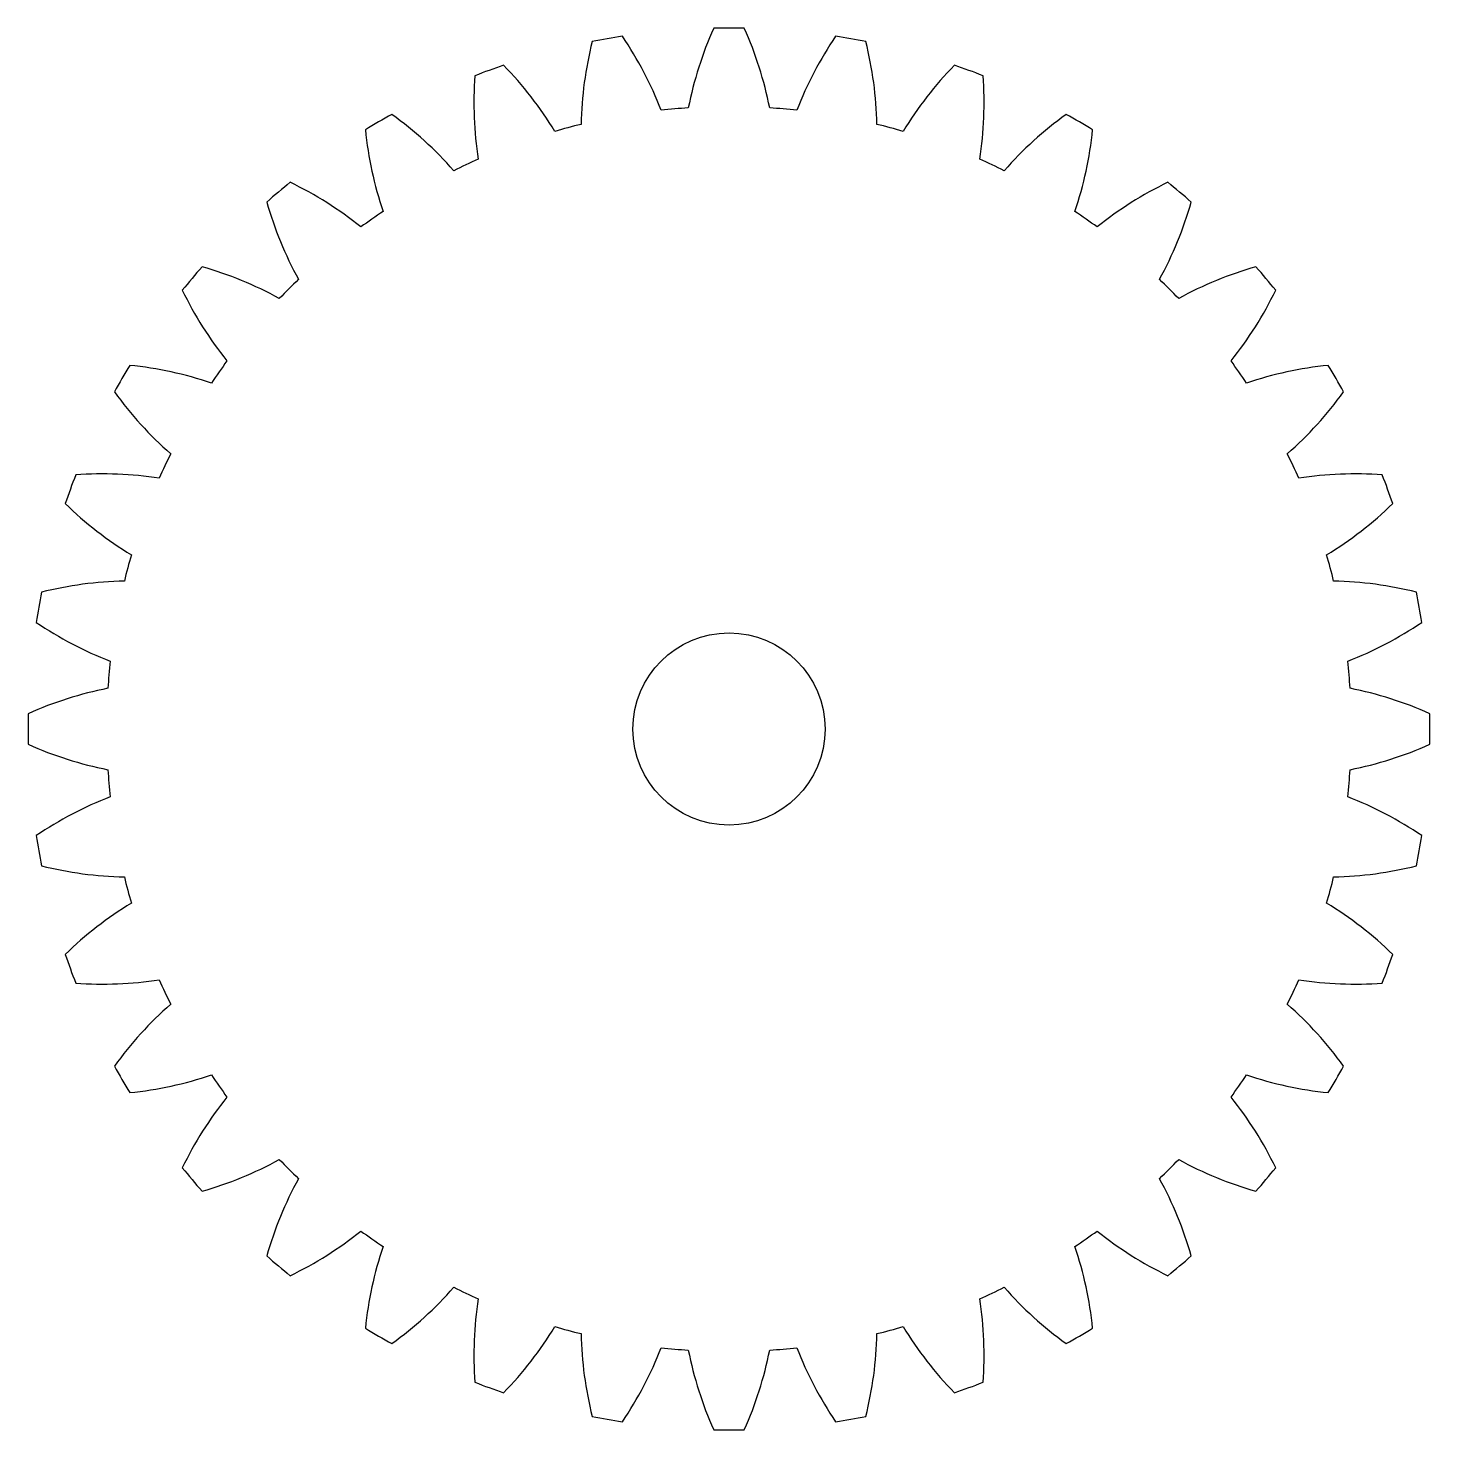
# Model space of a CAD drawing. Header units: millimetres. Extents: x -11.3 to 11.3, y -11.3 to 11.3.
import ezdxf

# ---------------------------------------------------------------- set-up
doc = ezdxf.new("R2010")
doc.units = ezdxf.units.MM

msp = doc.modelspace()

# ---------------------------------------------------------------- linework, layer by layer
msp.add_lwpolyline([(-0.657, 10.028, 0.010909), (-1.094, 9.99, 0.057046), (-1.722, 11.185, 0.010909), (-2.208, 11.099, 0.057046), (-2.389, 9.762, 0.010909), (-2.812, 9.649, 0.057046), (-3.638, 10.716, 0.010909), (-4.102, 10.547, 0.057046), (-4.048, 9.199, 0.010909), (-4.445, 9.014, 0.057046), (-5.443, 9.922, 0.010909), (-5.871, 9.675, 0.057046), (-5.583, 8.356, 0.010909), (-5.943, 8.105, 0.057046), (-7.083, 8.826, 0.010909), (-7.462, 8.508, 0.057046), (-6.95, 7.26, 0.010909), (-7.26, 6.95, 0.057046), (-8.508, 7.462, 0.010909), (-8.826, 7.083, 0.057046), (-8.105, 5.943, 0.010909), (-8.356, 5.583, 0.057046), (-9.675, 5.871, 0.010909), (-9.922, 5.443, 0.057046), (-9.014, 4.445, 0.010909), (-9.199, 4.048, 0.057046), (-10.547, 4.102, 0.010909), (-10.716, 3.638, 0.057046), (-9.649, 2.812, 0.010909), (-9.762, 2.389, 0.057046), (-11.099, 2.208, 0.010909), (-11.185, 1.722, 0.057046), (-9.99, 1.094, 0.010909), (-10.028, 0.657, 0.057046), (-11.314, 0.247, 0.010909), (-11.314, -0.247, 0.057046), (-10.028, -0.657, 0.010909), (-9.99, -1.094, 0.057046), (-11.185, -1.722, 0.010909), (-11.099, -2.208, 0.057046), (-9.762, -2.389, 0.010909), (-9.649, -2.812, 0.057046), (-10.716, -3.638, 0.010909), (-10.547, -4.102, 0.057046), (-9.199, -4.048, 0.010909), (-9.014, -4.445, 0.057046), (-9.922, -5.443, 0.010909), (-9.675, -5.871, 0.057046), (-8.356, -5.583, 0.010909), (-8.105, -5.943, 0.057046), (-8.826, -7.083, 0.010909), (-8.508, -7.462, 0.057046), (-7.26, -6.95, 0.010909), (-6.95, -7.26, 0.057046), (-7.462, -8.508, 0.010909), (-7.083, -8.826, 0.057046), (-5.943, -8.105, 0.010909), (-5.583, -8.356, 0.057046), (-5.871, -9.675, 0.010909), (-5.443, -9.922, 0.057046), (-4.445, -9.014, 0.010909), (-4.048, -9.199, 0.057046), (-4.102, -10.547, 0.010909), (-3.638, -10.716, 0.057046), (-2.812, -9.649, 0.010909), (-2.389, -9.762, 0.057046), (-2.208, -11.099, 0.010909), (-1.722, -11.185, 0.057046), (-1.094, -9.99, 0.010909), (-0.657, -10.028, 0.057046), (-0.247, -11.314, 0.010909), (0.247, -11.314, 0.057046), (0.657, -10.028, 0.010909), (1.094, -9.99, 0.057046), (1.722, -11.185, 0.010909), (2.208, -11.099, 0.057046), (2.389, -9.762, 0.010909), (2.812, -9.649, 0.057046), (3.638, -10.716, 0.010909), (4.102, -10.547, 0.057046), (4.048, -9.199, 0.010909), (4.445, -9.014, 0.057046), (5.443, -9.922, 0.010909), (5.871, -9.675, 0.057046), (5.583, -8.356, 0.010909), (5.943, -8.105, 0.057046), (7.083, -8.826, 0.010909), (7.462, -8.508, 0.057046), (6.95, -7.26, 0.010909), (7.26, -6.95, 0.057046), (8.508, -7.462, 0.010909), (8.826, -7.083, 0.057046), (8.105, -5.943, 0.010909), (8.356, -5.583, 0.057046), (9.675, -5.871, 0.010909), (9.922, -5.443, 0.057046), (9.014, -4.445, 0.010909), (9.199, -4.048, 0.057046), (10.547, -4.102, 0.010909), (10.716, -3.638, 0.057046), (9.649, -2.812, 0.010909), (9.762, -2.389, 0.057046), (11.099, -2.208, 0.010909), (11.185, -1.722, 0.057046), (9.99, -1.094, 0.010909), (10.028, -0.657, 0.057046), (11.314, -0.247, 0.010909), (11.314, 0.247, 0.057046), (10.028, 0.657, 0.010909), (9.99, 1.094, 0.057046), (11.185, 1.722, 0.010909), (11.099, 2.208, 0.057046), (9.762, 2.389, 0.010909), (9.649, 2.812, 0.057046), (10.716, 3.638, 0.010909), (10.547, 4.102, 0.057046), (9.199, 4.048, 0.010909), (9.014, 4.445, 0.057046), (9.922, 5.443, 0.010909), (9.675, 5.871, 0.057046), (8.356, 5.583, 0.010909), (8.105, 5.943, 0.057046), (8.826, 7.083, 0.010909), (8.508, 7.462, 0.057046), (7.26, 6.95, 0.010909), (6.95, 7.26, 0.057046), (7.462, 8.508, 0.010909), (7.083, 8.826, 0.057046), (5.943, 8.105, 0.010909), (5.583, 8.356, 0.057046), (5.871, 9.675, 0.010909), (5.443, 9.922, 0.057046), (4.445, 9.014, 0.010909), (4.048, 9.199, 0.057046), (4.102, 10.547, 0.010909), (3.638, 10.716, 0.057046), (2.812, 9.649, 0.010909), (2.389, 9.762, 0.057046), (2.208, 11.099, 0.010909), (1.722, 11.185, 0.057046), (1.094, 9.99, 0.010909), (0.657, 10.028, 0.057046), (0.247, 11.314, 0.010909), (-0.247, 11.314, 0.057046)], format="xyb", close=True)
msp.add_circle((0, 0), 1.55)

doc.saveas('drawing.dxf')
